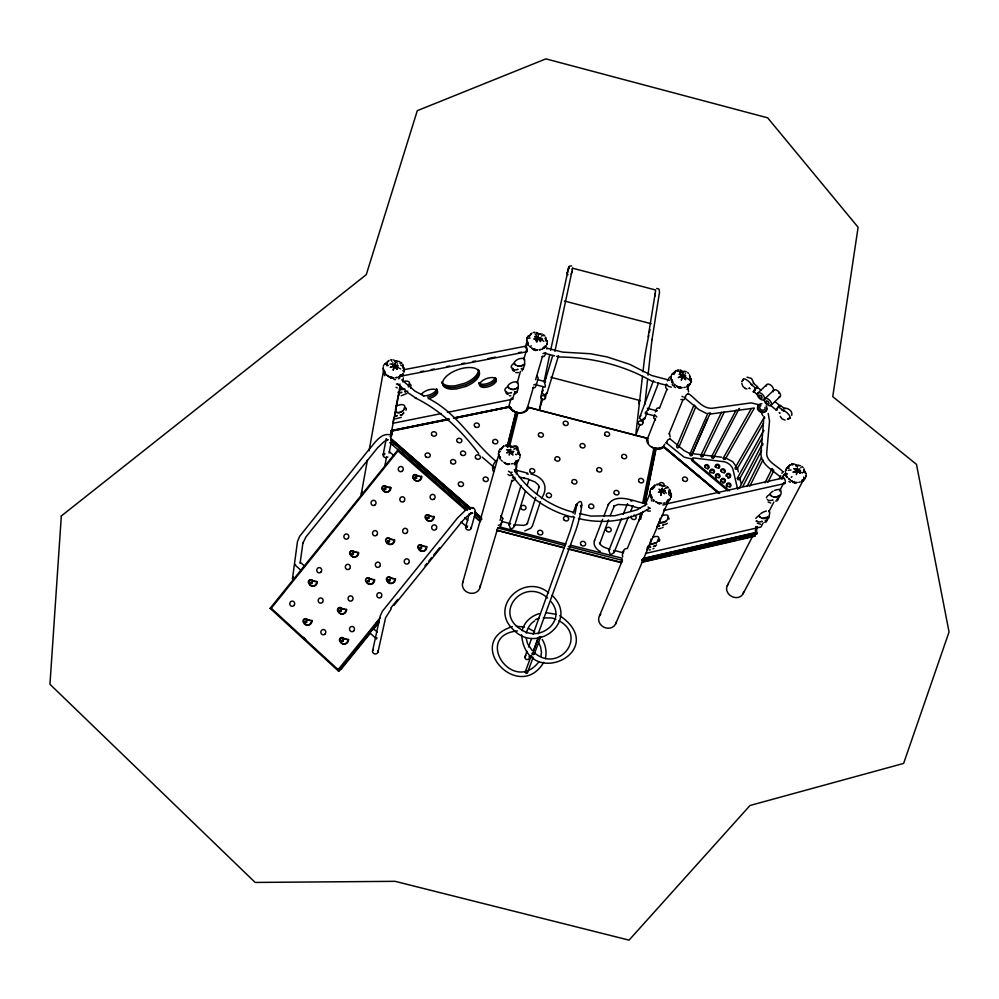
<?xml version="1.0" encoding="UTF-8"?>
<svg xmlns="http://www.w3.org/2000/svg" width="999" height="999" viewBox="0 0 999 999"><rect width="100%" height="100%" fill="white"/><g stroke="black" fill="none" stroke-linecap="round" stroke-linejoin="round"><path stroke-width="1.5" d="M774.575 490.434A6.394 2.473 -22.7 0 1 776.136 489.835L780.207 489.273A8.791 4.408 62.1 0 0 780.581 490.072A12.275 6.968 78.9 0 0 780.931 490.959C782.629 494.742 776.573 500.524 776.76 499.3M776.71 410.027L777.934 407.48L779.994 405.956M763.473 423.314L737.012 469.105L735.389 469.143L735.039 467.919L764.422 416.933M756.106 529.07L756.743 533.916L641.995 560.402M756.156 531.755L756.78 527.01M383.841 371.553L384.066 370.567M403.371 377.922L402.784 381.468M627.497 503.821L627.697 504.745M521.565 634.802C526.898 692.107 611.276 650.836 559.702 615.634M552.672 355.681L544.555 382.667L545.454 386.113M532.954 652.597C529.645 654.145 535.739 656.043 533.941 653.009M791.757 415.359C793.044 410.726 787.499 407.692 784.227 408.204M638.885 403.758L639.685 400.187L638.823 402.959M517.981 387.5C515.322 389.81 510.539 390.821 507.742 386.675L507.804 386.101A6.181 2.897 -20.2 0 1 513.174 382.13L517.37 381.693A8.479 4.845 58.6 0 0 517.719 382.467A11.851 7.755 75.9 0 0 518.069 383.329C518.856 386.813 517.857 392.395 515.109 393.981M654.944 296.079L655.494 291.458A19.218 1.236 -75.2 0 0 655.257 289.897L572.627 268.207L572.202 269.368M524.575 364.16C521.69 366.583 517.12 367.57 514.16 363.299L514.223 362.687A6.281 2.997 -20.4 0 1 519.692 358.629L523.963 358.204A8.629 4.87 58.3 0 0 524.325 358.978A12.063 7.83 75.5 0 0 524.675 359.865L524.575 365.359L522.052 370.916M426.486 519.368A4.421 4.208 -79.5 0 0 434.14 517.657L433.641 516.495L433.578 517.569A4.421 4.221 -79.5 0 1 425.437 518.256L425.212 517.769A2.298 2.185 -79.5 0 1 425.287 516.008L425.586 515.509A2.298 2.185 -79.5 0 1 429.058 515.596L429.97 515.921M388.673 544.105A4.408 4.183 -80.8 0 0 394.655 540.934L394.13 539.797L394.056 540.871A4.421 4.183 -80.8 0 1 385.976 541.533L385.751 541.046A2.285 2.173 -80.8 0 1 385.826 539.298L386.126 538.786A2.285 2.173 -80.8 0 1 389.573 538.886L392.482 539.822M386.763 580.569L387.362 580.531A4.421 4.196 -83.3 0 0 395.454 579.957L394.93 578.858L394.867 579.932A4.433 4.196 -83.3 0 1 386.763 580.569L386.538 580.069A2.298 2.173 -83.3 0 1 386.613 578.309L386.925 577.809A2.298 2.173 -83.3 0 1 390.372 577.922M413.099 478.134L413.673 478.246A4.396 4.183 -76.7 0 0 421.778 477.534L421.266 476.348L421.203 477.422A4.408 4.196 -76.7 0 1 413.099 478.134L412.874 477.647A2.285 2.173 -76.7 0 1 412.949 475.899L413.249 475.399A2.285 2.173 -76.7 0 1 416.708 475.474L417.619 475.824M418.494 547.927L418.718 548.414A4.433 4.208 -81.6 0 0 426.86 547.764L426.348 546.628L426.286 547.702A4.433 4.221 -81.6 0 1 418.144 548.364L417.919 547.864A2.298 2.185 -81.5 0 1 417.994 546.116L418.294 545.604A2.298 2.185 -81.5 0 1 421.765 545.704L424.675 546.64M341.596 643.031A4.421 4.158 -86 0 0 348.451 640.559L348.526 639.485L347.814 640.584A4.433 4.171 -86 0 1 339.772 641.158L339.548 640.659A2.298 2.16 -86 0 1 339.635 638.91L339.935 638.398A2.298 2.16 -86 0 1 343.356 638.548L346.291 639.422M351.81 556.156A4.396 4.146 -81.3 0 0 358.641 553.633L358.092 552.509L358.017 553.583A4.396 4.146 -81.3 0 1 350 554.233L349.775 553.746A2.285 2.148 -81.3 0 1 349.85 551.997L350.162 551.498A2.285 2.148 -81.3 0 1 353.571 551.598L356.493 552.522M373.863 579.745L373.951 580.781A4.421 4.171 -83.1 0 1 365.896 581.406L365.671 580.918A2.298 2.16 -83 0 1 365.746 579.17L366.059 578.658A2.298 2.16 -83 0 1 369.493 578.783L374.637 579.732L374.575 580.806A4.421 4.171 -83.1 0 1 368.606 583.953M383.354 490.384A4.383 4.158 -77.4 0 0 390.921 488.661L390.397 487.487L390.322 488.561A4.396 4.158 -77.4 0 1 382.28 489.273L382.055 488.786A2.273 2.16 -77.4 0 1 382.13 487.037L382.43 486.538A2.273 2.16 -77.4 0 1 385.864 486.613M304.52 623.276A4.396 4.121 -84.5 0 0 312.013 621.653L312.088 620.579L311.351 621.665A4.408 4.121 -84.5 0 1 303.384 622.252L303.172 621.765A2.285 2.135 -84.4 0 1 303.246 620.017L303.559 619.505A2.285 2.135 -84.4 0 1 306.943 619.642L309.89 620.529M309.802 584.34A4.383 4.121 -82.5 0 0 317.282 582.692L316.695 581.605L316.621 582.667A4.396 4.121 -82.5 0 1 308.666 583.291L308.454 582.804A2.273 2.135 -82.5 0 1 308.529 581.056L308.841 580.556A2.273 2.135 -82.5 0 1 312.225 580.681L315.16 581.58M339.66 613.024A4.408 4.146 -84.4 0 0 346.491 610.526L346.553 609.452L345.854 610.526A4.421 4.158 -84.4 0 1 337.824 611.126L337.612 610.639A2.285 2.16 -84.3 0 1 337.687 608.878L337.987 608.379A2.285 2.16 -84.3 0 1 341.408 608.503L344.343 609.402M521.041 485.489L508.991 524.787L510.726 529.22L513.736 527.484L513.936 524.687M531.331 655.307L525.237 672.015L526.098 673.451L527.385 672.914L533.116 657.317M662.237 488.474L661.887 491.033L664.36 493.781M621.515 518.618L608.841 550.536L610.526 554.957L614.048 552.584L628.371 517.02M766.658 520.491L768.993 517.544L769.792 512.499A12.063 6.918 79.3 0 1 769.455 511.638A8.654 4.396 62.4 0 1 769.08 510.839L768.855 510.801M538.386 335.801C536.226 349.425 534.865 336.551 540.272 338.037M797.502 468.519L796.59 473.926M667.869 518.244C667.22 521.965 661.738 524.163 658.753 522.564M501.973 520.866L501.086 524.4L498.239 525.399M658.391 538.873C657.105 547.165 647.564 540.759 646.877 549.675M527.509 672.614L526.885 671.415M493.331 466.283L494.13 468.568M594.542 540.496C592.669 545.129 596.565 549.512 600.349 551.66M642.819 422.989L643.319 418.369M644.842 404.495L647.539 379.832M648.039 375.199L651.897 340.359L659.54 292.008L658.99 289.123L656.693 288.436M508.079 387.362L508.903 388.274M514.51 363.986L515.347 364.91M662.287 488.199L660.851 495.354M642.457 376.398L635.676 435.576L639.997 424.3M642.981 371.89L644.155 361.576A85.902 5.894 -75.2 0 1 647.889 339.76L648.776 335.389M500.661 526.023L502.747 518.356L500.799 515.821M502.734 518.431L502.647 519.093M396.603 415.834L397.377 415.559L394.63 416.296L394.243 418.244M401.198 392.52L401.948 392.332L399.15 393.082L398.638 395.292A12.637 3.571 33.2 0 0 398.589 395.042M400.874 414.985L400.137 415.01L401.848 414.922M647.602 438.336L527.647 407.142M405.507 391.758L404.757 391.783L407.804 391.158M540.971 656.243L541.458 652.297L540.596 646.952L538.286 641.92M660.127 518.269L659.839 519.73M390.996 435.064L391.358 432.742M292.495 578.558L297.465 541.608L299.613 536.401L369.043 449.413C374.363 443.793 380.357 433.054 389.523 434.665M516.021 469.155L514.71 471.116M394.642 416.246L396.203 407.742A12.113 11.451 85.5 0 0 396.241 406.78A8.666 7.617 -64.3 0 0 396.191 405.931L400.736 404.632A6.306 2.985 -18.5 0 1 404.795 406.768L404.57 407.392C404.682 412.162 397.44 413.911 395.504 411.813M300.087 563.349L302.984 542.457L302.897 543.081L306.006 536.863L377.634 447.752L384.39 441.358L387.987 439.672L386.675 439.822L387.712 439.96L385.989 438.836L386.513 439.548M399.163 393.032L400.062 388.449M652.022 339.448L651.96 339.91M650.836 540.209L650.898 539.747A12.338 11.951 67.9 0 0 650.936 539.11M402.659 381.643L405.394 381.106A6.419 3.097 -18.7 0 1 409.515 383.354L408.304 386.95M545.329 658.703C546.928 652.11 545.716 645.229 542.232 639.435M403.683 413.074L401.873 414.922M803.671 472.115L803.87 470.866L806.218 474.088L805.768 473.002M756.78 533.853L756.231 531.543M648.151 336.888L655.269 293.082M788.561 468.169L788.711 467.22L786.375 468.431L790.271 464.747L786.875 468.369M554.895 351.423L572.627 268.207M361.388 493.381L367.432 459.902M369.081 450.774L383.628 370.117M511.163 392.732C513.311 391.67 506.83 394.992 506.381 391.67L505.844 391.508A6.169 2.885 -20.2 0 1 507.405 386.863L507.742 386.675M517.669 369.43C519.855 368.406 513.336 371.84 512.749 368.456L512.212 368.281A6.269 2.985 -20.4 0 1 513.823 363.486L514.16 363.299M515.297 391.908L514.597 391.933L516.808 391.67M521.828 368.619L521.116 368.718L523.351 368.481M646.553 438.411L646.503 438.711A10.415 8.716 21.9 0 0 653.783 448.301L654.932 448.101L643.893 502.809M647.577 438.399L648.451 443.618M383.179 454.557L385.901 440.409M400.075 388.399L400.424 386.551M393.094 421.803L393.681 418.781M395.442 409.727L398.976 391.596M399.313 389.847L399.9 386.875M384.815 465.984L386.588 456.893M390.721 435.664L400.474 385.651M755.132 390.484L755.594 388.087L757.404 386.625L757.167 387.824M389.086 453.096L391.608 440.297M394.23 418.331L394.13 418.394A12.413 3.634 33.3 0 0 394.093 418.144M510.664 449.2L510.102 451.698L512.949 455.107M669.255 491.258L668.993 492.557C670.229 493.431 670.354 491.196 671.453 494.63L669.255 491.258A10.552 5.482 11.5 0 0 668.831 490.821M509.989 406.743L511.013 408.678M649.362 332.467L649.962 329.558M639.073 520.891L640.621 513.336M642.769 502.747L653.858 448.326M641.121 516.446L641.745 513.424M640.684 519.343L641.907 513.286M644.068 502.697L655.132 448.214C657.292 449.925 663.336 449.288 663.536 446.416L718.568 492.519M644.293 502.622L655.332 448.276M644.405 503.371L655.556 448.414M644.705 503.359L655.806 448.626M645.304 501.885L656.056 448.901M672.777 381.231L671.902 382.492M651.523 497.652L651.798 496.341M545.342 398.189A2.31 2.06 11.6 0 0 542.469 395.592A2.31 2.06 11.6 0 0 541.52 399.026A2.31 2.06 11.6 0 0 545.342 398.189L546.266 393.656M567.357 548.838L621.241 562.724L622.252 560.089M540.884 397.028L543.081 386.476M544.03 381.955L549.687 354.832M550.636 350.312L568.756 267.27L568.881 268.731M541.708 398.401L539.198 410.502L542.694 398.988M653.446 380.582L639.447 418.032L641.633 420.242L643.281 420.217L644.78 417.957M679.595 374.363L682.417 376.011L681.393 380.045M658.341 492.232L665.434 490.896L661.887 491.008L660.814 495.254M678.371 377.572C685.676 376.049 682.979 367.944 681.443 380.082M805.981 476.723L806.293 475.362M372.627 650.761L380.107 616.258L382.467 611.151L457.579 517.919L465.434 510.302M767.157 520.267L766.171 522.065L764.747 522.265M377.959 652.122L385.589 617.744L391.183 608.903M645.029 505.756L646.128 502.834M621.84 558.116L570.404 545.192M751.448 408.366L723.226 458.166L723.838 459.503L725.349 459.09L754.345 408.042L752.622 408.141M778.196 498.976L777.16 500.836L775.699 501.073M393.244 370.08L394.942 363.973M574.924 514.16L576.935 504.333L577.21 505.119M737.012 469.093L736.738 467.982M762.736 443.356L762.786 445.054M509.19 455.182L510.576 449.625M543.356 390.234L541.783 392.482L543.931 394.68L545.591 394.667L547.165 392.42M535.152 336.638L537.549 337.912L540.621 341.558C538.786 334.39 526.098 341.695 540.909 338.137M564.36 548.064L497.09 530.319L564.447 547.689M527.31 408.504L526.673 410.614M507.979 446.628L516.57 412.225C520.679 413.961 526.585 411.838 527.622 407.217L538.124 409.952M508.141 446.753L516.745 412.262M508.566 445.616L516.833 412.35L518.431 413.087A10.427 8.766 15.9 0 0 527.597 409.727L528.708 407.767M509.702 445.966L517.919 412.962M507.442 445.429L515.696 412.425L516.57 412.225M507.754 445.454L516.033 412.312M508.016 445.517L516.333 412.237M650.112 491.183L650.436 489.835M508.953 451.773A13.237 6.868 14 0 1 509.977 452.023L507.28 449.912M671.091 497.365L671.453 495.941M506.543 452.897L510.139 451.673L509.415 454.295M671.166 376.348L671.465 375.112M691.158 382.255L691.495 380.956M721.503 412.287L700.736 455.569L701.36 456.993L702.846 456.493L724.425 411.713M650.724 540.796L649.949 543.156M545.729 378.122L546.016 377.048M573.975 517.994L570.292 530.669L533.129 634.128M547.115 348.314L546.928 349.001M654.095 415.184L653.733 418.131L655.569 419.992M465.709 526.923L469.343 513.523M471.116 528.321L475.249 513.361M518.031 387.774L518.181 387.137M508.466 407.704L510.964 398.788M525.499 346.778L527.16 340.834M447.402 412.35L512.624 399.25L514.26 393.394M517.145 383.141L520.429 371.428M523.726 359.715L526.186 350.924M538.449 335.801L537.899 338.224M462.574 582.991L498.476 455.744M516.733 392.257L516.92 391.596M523.276 369.081L523.476 368.394M796.34 474.637L797.402 467.844M393.206 369.98L395.067 363.586M453.558 417.982L510.027 406.543C508.054 409.815 521.078 414.26 514.547 411.451M397.614 365.759L394.305 365.859L397.19 369.305L394.393 365.846L398.201 365.959M390.259 367.395L394.318 365.909L391.708 364.248M702.846 456.493L702.809 455.756M516.296 473.963L517.095 470.529L515.734 468.169M713.423 457.942L738.998 408.978M527.372 407.842L533.466 387.113M535.639 379.707L542.594 356.019M669.63 439.023L668.031 439.71L666.171 442.707L684.09 457.13L692.494 459.165M650.024 547.19L650.761 546.99L647.739 548.289M536.763 383.479L538.199 377.947L536.925 375.699M659.115 526.036L659.677 525.387L656.842 527.097L658.666 522.852M384.528 372.502L384.902 371.278M688.099 393.993L686.488 394.63L684.54 397.777L698.801 409.578L706.318 413.399M654.108 546.316L653.446 546.378L655.044 546.203M480.044 587.474L497.839 527.847M500.062 520.392L512.075 480.144M516.083 466.733L517.857 460.764M497.002 530.706L497.689 528.371M515.209 472.202L516.758 466.683L516.208 464.622M519.63 458.129L520.054 456.718M663.361 525.087L662.662 525.137L665.546 524.213M546.89 344.58L547.277 343.294L546.903 344.593A1.861 1.049 13.9 0 0 546.965 344.368M567.544 270.654L569.193 266.246L571.653 265.896M667.295 487.874L667.22 487.549A13.199 2.398 -49.8 0 0 666.82 487.587M545.279 354.608L543.98 356.506L542.02 356.768M536.063 385.839L534.79 387.674L532.867 387.949M498.563 451.923L498.963 450.599M546.828 393.806L558.566 355.694M514.448 526.198L525.337 491.308M527.147 485.489L528.958 479.682M693.631 405.844L676.56 446.728L677.497 448.002L678.771 447.015M739.035 479.645L738.561 477.797M514.885 478.658L513.548 480.594L511.5 480.881M535.751 497.277L527.285 523.626L527.522 523.026L526.648 524.413L523.701 525.387L514.797 524.812M536.7 494.343L539.048 487.025L538.998 487.687L538.836 485.389L535.102 481.993L529.183 479.645M666.183 384.203L665.646 387.724L667.519 389.622M540.422 501.585L532.467 525.811L530.894 528.134L524.787 530.919M541.396 498.638C549.275 486.763 543.543 476.885 530.844 473.988M756.118 526.473L755.344 531.118L756.805 533.678L642.095 560.152M756.38 526.623L756.056 532.742L642.657 558.878M756.605 526.81L756.355 532.991L642.507 559.24M756.193 529.607L756.917 527.397M526.311 633.141C527.709 627.822 530.219 623.551 534.652 620.916M522.152 630.694C523.963 622.265 531.093 616.058 539.123 613.648M658.316 540.834L658.553 539.647M736.138 410.052L711.513 456.718L712.062 458.116L713.423 457.942M403.871 372.34L404.333 371.004M670.129 436.963L669.517 433.616M688.623 391.858L687.999 388.386M759.864 514.398A6.281 2.385 -22.4 0 0 759.228 515.234L759.04 515.759C761.55 519.705 765.958 519.293 769.405 516.158M766.42 497.802A6.381 2.46 -22.6 0 1 769.617 494.48L770.167 493.743A6.394 2.473 -22.7 0 1 773.101 491.171M769.979 494.293C772.851 498.588 777.247 497.452 780.244 495.017M707.941 413.186L689.847 454.27L690.371 455.719L691.72 455.544M739.01 479.645L737.662 479.445L737.337 478.221L763.736 430.319L763.711 431.118M573.139 513.199L576.236 504.545M383.341 366.283L383.778 365.022M533.478 651.148L538.149 638.086M409.403 384.74L409.115 385.914M524.95 656.917L526.972 651.261M528.508 647.015L531.555 638.523M410.776 388.286L411.076 387.45M404.682 408.129L404.408 409.278M761.762 521.503C763.748 520.442 758.229 523.501 757.13 520.991M538.186 633.828L575.237 531.943C576.51 529.607 588.598 489.485 576.023 505.094M772.702 500.212C774.799 499.675 767.682 501.71 767.282 499.4M765.808 520.516L765.134 520.641L766.633 520.491M533.354 651.148L538.111 638.099M534.353 653.945L540.696 636.65M713.586 457.717L713.598 457.005M539.31 637.35L539.947 636.513L538.998 637.262M614.048 552.584L613.686 550.424M626.972 548.488C623.076 548.101 621.79 554.108 622.689 556.905M780.244 405.919C780.219 403.733 774.15 411.451 776.835 410.152M608.229 504.72C615.709 492.37 633.766 501.311 644.043 503.296M594.318 541.108L602.672 519.268M603.783 516.358L608.466 504.108M655.282 412.038L656.967 408.304L659.415 407.617M645.416 412.487L648.176 409.802L658.353 383.404M525.237 672.015L525.799 671.415M608.553 519.917L599.7 543.893L599.575 542.644L600.886 545.104L603.359 546.915L608.965 549.088M610.227 515.609L614.585 505.519L613.673 506.343L617.869 504.458L627.285 505.019M644.48 419.355L647.09 412.649M667.444 380.919L669.542 377.135M647.527 438.623L655.481 418.406M659.452 408.304L666.832 389.523M571.178 274.113L571.952 271.691M659.377 521.153L658.928 522.24M623.214 514.348L627.185 504.37M779.282 478.509L780.681 475.649M580.719 506.918L581.268 505.519M630.656 511.326L632.954 505.631M656.543 544.842L655.057 546.203M516.221 449.051L516.008 448.389M664.872 444.043L662.387 447.852L657.567 448.876L655.132 448.214M668.968 433.991L683.041 399.525M687.15 389.473L688.91 385.164M621.241 562.724L622.177 560.464M599.512 615.859L621.977 561.401M627.297 548.513L641.483 514.11M646.216 502.647L649.762 494.055M508.991 524.787L510.077 523.701M678.721 447.465L695.766 406.868M738.736 409.852L739.485 408.441M615.471 624.238L668.731 500.362M543.806 662.225C518.943 704.008 462.225 642.469 512.337 626.598M707.442 418.906L691.733 455.532M691.932 454.557L710.077 413.511M390.184 436.788C392.869 435.839 389.535 429.445 392.332 430.956L448.663 419.543M390.509 436.663L391.433 434.652L391.371 430.581M390.734 436.688L391.683 434.627L391.658 430.644M390.996 436.75L391.983 430.781L448.563 419.318M391.271 436.875L392.332 430.956M505.669 445.979L506.206 445.829A13.237 3.621 78.2 0 1 506.53 446.041M674.375 385.664L674.725 385.04M681.98 372.677L683.853 371.378M747.052 486.488L761.5 457.38M749.849 486.138L762.936 459.877M765.022 482.754L772.002 468.806M767.869 482.392L773.476 471.241M727.297 585.589L752.097 537.225M756.33 529.008L757.492 526.735M781.842 479.195L784.677 473.663M679.133 386.725L679.42 387.824L676.398 385.914L679.308 387.774L682.217 387.699L679.507 386.8L678.508 387.724L679.782 386.875M641.52 562.437L754.72 536.276L756.368 532.504M754.72 536.276L756.468 532.892M763.161 522.827L761.013 526.985L645.566 553.434M768.868 511.75L773.875 502.047M779.595 490.959L783.878 482.654M778.021 499.55L778.346 498.913M762.449 443.618L739.46 487.937L740.634 487.375M742.981 486.188L761.6 450.424M743.056 593.768L804.195 478.409M544.555 382.667L545.591 381.718L538.586 379.895M756.83 388.099L757.055 387.088L753.533 391.446L758.341 395.379M454.757 418.319L509.727 406.943L454.682 418.082M512.749 368.456L512.537 368.856A6.256 2.972 -20.4 0 0 514.473 371.266M506.381 391.67L506.168 392.058A6.156 2.872 -20.2 0 0 508.091 394.355M497.902 527.984L565.372 545.641M338.336 608.878L338.636 608.379A2.285 2.148 -84.3 0 1 342.045 608.503M413.524 476.011L413.836 475.512A2.285 2.173 -76.7 0 1 417.282 475.586M395.404 362.55L396.079 361.301L396.915 362.038A10.302 2.41 79 0 1 397.14 362.162M739.335 479.395L761.937 438.511M781.855 473.339L783.029 471.778M667.707 517.47L668.056 516.87A6.494 2.56 -21.4 0 0 664.672 515.009L662.012 515.609M719.692 493.506L663.473 446.428L719.018 493.206M309.215 581.056L309.503 580.581A2.273 2.135 -82.5 0 1 312.887 580.706M383.042 486.638L382.754 487.112A2.273 2.16 -77.4 0 0 382.654 488.886L382.28 489.273M350.512 552.01L350.786 551.548A2.285 2.148 -81.3 0 1 351.211 551.136M340.297 638.848L340.584 638.373A2.298 2.16 -86 0 1 344.006 638.511M802.022 479.932L803.446 480.394L801.573 481.605L803.833 479.383M653.808 500.511L653.721 501.361M652.359 487.849L655.194 484.965L652.447 487.737L653.583 487.512L653.383 488.499C650.274 489.885 653.758 486.401 650.986 488.786M390.372 377.197L390.447 377.922L394.031 377.897L391.246 377.922L388.024 376.061L391.196 377.984L391.833 377.048M700.736 455.569L701.835 455.207M782.454 476.81L781.742 478.221L782.442 477.834M499.338 456.331L500.137 459.041L498.401 453.471L499.875 458.379M505.032 463.074L506.83 464.085L509.815 464.048L507.817 464.635L503.646 462.175M667.594 501.835L668.431 501.148L667.394 500.224M687.512 386.051L689.048 384.852A10.052 3.609 78.5 0 0 688.985 384.103M660.002 503.309L659.565 503.908L655.531 501.498L658.616 503.384M737.337 478.221L738.548 477.784M795.466 482.542L794.292 482.492L797.152 482.492L795.029 483.054L791.233 480.694M623.014 552.172L623.875 551.348M515.921 461.001L516.908 461.913L515.472 461.438M723.226 458.166L725.374 458.566M689.847 454.27L690.709 453.908M398.189 449.4L397.952 450.961L271.266 608.229L270.092 608.366L398.239 449.413L467.47 509.915M270.155 608.366L338.698 671.266L378.708 621.84L338.649 671.266L338.137 669.642L380.332 617.582M375.849 623.626L378.796 619.992M370.292 633.291L341.009 669.405L338.586 669.605M373.214 629.682L379.071 622.452M390.771 608.004L397.602 599.575M424.925 565.871L426.873 563.461M428.833 561.063L431.755 557.442M433.703 555.044L439.56 547.814M394.018 605.382L461.913 521.628L466.708 516.645L472.015 513.086L471.341 513.261M672.889 374.288L675.961 370.679M782.879 476.248L783.84 475.112M544.692 346.428A10.077 3.009 79.1 0 1 544.767 347.202L542.082 349.163L546.191 345.916L543.156 348.364M531.967 333.067L528.808 336.663A10.102 2.96 79.1 0 1 529.07 336.788M673.85 373.314L671.99 374.175L675.961 370.691M530.706 334.016L529.882 335.714M385.439 364.123L388.936 360.502L386.163 363.249L387.45 364.023M540.609 636.887L539.622 637.374M538.723 662.137C512.2 695.117 473.089 635.476 517.457 630.918M536.538 383.991L533.778 384.89M545.791 352.647L542.981 353.546M401.049 375.999L398.713 377.06L401.773 375.724L401.698 375L400.249 375.287L399.975 376.211L403.121 373.701L401.049 375.999L400.262 375.137M609.04 549.987L609.84 549.425M688.598 385.764L690.496 383.579L686.613 386.888L688.623 385.826L687.237 385.389M516.908 461.913L514.535 463.149L517.395 460.864M771.203 405.169L780.182 396.491M516.071 462.599L518.893 459.552L516.858 461.85M764.66 398.963L773.651 390.309M757.679 393.256L766.695 384.627M429.021 518.444L427.609 517.981L429.071 517.42M668.393 501.086L670.391 498.788L668.294 501.148M802.634 481.056L803.346 480.394M650.998 488.786L652.422 487.874M754.557 391.059L753.159 391.908L755.594 388.087L751.173 384.478M685.751 397.103L684.54 397.777M406.73 393.531L401.136 395.791M514.385 464.81L515.609 463.798M523.863 364.672L520.454 366.308L517.619 365.896M517.282 387.999L513.936 389.598L511.138 389.223M398.526 378.858L399.787 377.872M668.368 501.223L666.296 502.447L668.868 500.099A10.577 3.571 77.4 0 0 668.806 499.313M528.558 335.951L527.797 336.513L529.308 335.839M639.747 416.645L640.946 415.771M666.458 523.938L667.344 523.301M754.257 391.146L753.533 391.446M689.497 374.787L689.972 378.621A10.077 2.06 -50.3 0 0 689.76 378.621M668.843 493.094L669.992 492.282L668.568 492.507M666.945 442.37L666.171 442.707M779.52 495.541L775.998 497.165L773.438 496.915M661.65 447.827L663.536 446.416M662.037 447.602L663.598 446.516M663.636 446.69L659.552 448.563M517.719 453.933L518.956 453.084L520.129 455.419L519.842 454.308M655.819 411.089L656.88 410.577M384.478 364.061L387.362 362.987M514.96 477.36L512.412 477.884M708.978 413.049L710.526 413.062M400.124 384.116L398.938 384.652M497.19 460.102C493.718 462.287 491.071 468.156 493.531 471.715M684.34 399.538L680.906 399.55M793.181 472.14L796.902 470.554L800.599 470.442L793.231 472.015M401.311 417.32L395.579 418.843M649.263 508.479C628.596 521.503 601.96 524.338 578.458 518.493M646.927 504.058L637 509.877L614.835 515.746L590.971 516.096L579.545 513.573M662.087 527.797L663.149 527.222M312.125 583.591L310.901 582.979L312.2 582.267M388.623 541.908C390.696 539.535 385.639 540.671 388.424 541.957C386.988 540.359 391.059 539.872 389.223 541.97M652.921 548.926L653.945 548.351M650.649 496.615L649.999 492.732L650.873 497.802M343.231 641.433L341.995 640.809L343.144 639.972M688.498 385.826L687.624 384.99M512.824 474.9L509.902 475.636L507.917 474.45M671.952 382.629L671.803 381.556L672.939 382.992L671.927 380.532A10.065 2.11 -50.3 0 1 672.389 379.907M499.138 457.455L500.249 456.905M678.408 377.447L685.326 375.849M390.896 367.07L394.405 365.884M528.096 344.73L527.31 343.881L528.421 343.394M666.021 504.07L662.824 505.044M656.555 542.682L650.337 544.105M768.443 516.958L762.449 518.331M665.834 521.341L659.527 522.752M402.597 411.064L399.225 412.687L396.241 412.337M535.476 619.655L539.085 618.119M558.204 356.368L556.618 356.381M527.672 338.586L527.31 338.723A1.861 1.049 14.2 0 0 526.71 339.061M632.604 506.018L628.134 505.157M650.374 510.976L648.226 511.188L646.365 509.989M507.342 452.522L510.139 451.673L512.587 454.458M659.153 491.845L661.887 491.033M659.652 448.376L661.875 447.577M773.825 470.229L771.94 469.031M528.796 479.158L519.33 477.097M501.311 448.663L499.6 449.562L501.223 448.701M673.363 373.426L674.15 374.538M526.735 473.863L528.209 474.238M512.175 472.252L510.127 472.365L508.466 471.166M660.926 528.284L658.329 528.871M630.506 500.711L631.98 501.098M404.982 389.048L401.698 389.485L403.946 389.061M652.759 537.125L655.381 536.525A6.381 2.473 -21.2 0 1 658.728 538.299M766.37 511.063L765.072 511.413A6.281 2.385 -22.4 0 0 760.851 513.548M501.848 448.539L500.699 449.625A10.602 2.872 78.3 0 1 500.961 449.787M421.84 476.461L419.018 476.323M390.397 487.487L388.161 487.475M390.996 487.599L385.876 486.638L386.8 486.95M434.215 516.57L431.393 516.471M394.73 539.86L389.585 538.911M416.009 477.047C413.012 476.461 416.496 480.344 416.158 477.21C413.386 477.722 418.169 479.72 416.421 477.047M358.716 552.559L353.584 551.623M426.923 546.678L421.778 545.729M317.357 581.63L312.237 580.694M395.529 578.883L390.384 577.946L393.294 578.833M346.553 609.452L341.421 608.528M312.088 620.579L306.955 619.667M369.155 581.818L368.107 581.093L369.043 580.194M390.022 580.968L388.961 580.244L390.109 579.408M348.526 639.485L343.369 638.561M642.807 558.541L755.719 532.517M642.345 559.577L756.593 533.229M642.207 559.89L756.743 533.478M642.832 561.713L671.528 555.082M674.55 554.395L736.488 540.084M739.51 539.385L754.62 535.901M341.096 611.513L340.047 610.789L341.183 609.964M659.627 489.485L663.86 493.069M663.673 510.514L784.627 483.541M667.095 503.771L783.541 477.909M794.305 481.506L793.293 482.442L794.267 482.492L791.245 480.681M667.444 500.412L668.868 500.099M661.837 490.996L658.94 489.21M682.429 375.986C690.596 385.751 681.343 373.176 679.083 374.213M390.984 430.644L447.527 419.168M390.896 430.844L449.238 418.993M453.496 418.169L509.952 406.581M392.794 423.314L441.333 413.574M798.775 482.305L800.286 482.017M510.089 451.635L513.848 451.623M510.039 451.685L506.78 449.737M663.324 503.159L664.909 502.859M420.529 371.665L423.588 371.079M431.243 369.593L434.303 369.006M446.541 366.633L449.6 366.034M461.838 363.661L464.897 363.074M472.552 361.588L475.611 360.989M487.862 358.616L495.504 357.142M518.456 352.684L521.515 352.098M402.722 375.811L526.748 351.76M682.404 375.936L685.789 376.011M404.67 369.568L525.674 346.203M543.381 347.465L544.767 347.202M385.626 364.198L387.088 363.923M645.104 413.286L646.615 413.461M511.476 463.848L513.099 463.548M683.803 387.512L685.314 387.25M385.339 363.474L387 364.448M394.318 365.909L392.307 364.485M656.88 382.617L658.416 382.829M656.668 484.315L658.204 484.078M649.213 549.987L650.449 549.8M543.269 617.844L552.01 617.981L555.794 619.28M505.544 445.142L507.13 444.905M677.372 370.092L678.833 369.892M390.434 359.902L391.995 359.69M533.404 332.48L534.902 332.292M510.526 451.573L513.324 451.461M751.123 408.516L710.551 414.011M803.233 472.065L805.369 472.577M517.47 453.346L518.893 453.196L518.306 450.087L518.956 454.17M518.518 372.59L515.734 372.602M659.752 448.326L653.846 448.039L651.061 446.453M657.242 448.763L659.977 448.476M516.433 626.311L524.587 627.06M536.913 333.903A10.077 2.735 -50 0 1 537.474 333.891L542.27 334.078M538.786 333.878L540.034 333.803M397.327 361.226L396.103 361.301L399.563 361.513M395.005 361.363L396.029 361.301L396.079 362.687M684.652 371.328L686.138 371.665L681.455 371.503M339.76 641.096L340.409 641.071M512.524 446.428L510.077 446.528M800.549 465.684L795.691 465.447M794.567 464.085L796.715 465.434L799.013 465.322M663.486 485.564L660.801 485.639M303.384 622.252L303.833 621.753A2.285 2.135 -84.4 0 1 303.921 620.004L304.22 619.505A2.285 2.135 -84.4 0 1 307.617 619.642M377.285 632.042L373.014 628.383A2.81 0.662 -47.9 0 0 372.252 628.808M337.824 611.126L338.461 611.063A4.408 4.146 -84.4 0 0 338.948 612.162M538.661 333.953L536.376 332.505L537.724 333.117M659.715 484.265L662.012 485.639L665.883 485.914M534.902 350.025L537.599 349.975L533.978 350.012L533.928 349.288L534.989 349.088L535.676 350.599L531.73 348.164M760.689 524.25L757.292 523.226M747.052 377.16L751.585 378.521L753.908 383.354M679.457 387.749L680.581 387.774L679.382 387.824M308.666 583.229L309.328 583.254M471.391 507.604L470.704 507.579L474.001 508.279L475.499 511.088M472.003 507.629L472.727 507.667M369.505 578.796L372.415 579.695M506.031 463.998L508.191 464.098M400.811 388.986L401.785 389.485L400 388.773M658.741 503.421L661.663 503.371L657.779 503.284M510.839 395.804L509.328 395.691M397.902 392.257L399.2 392.332M389.972 364.011L391.258 364.086M349.987 554.17L350.624 554.22A4.396 4.146 -81.3 0 0 351.099 555.307M499.138 457.417L500.487 457.505M385.976 541.533L386.576 541.595A4.408 4.183 -80.8 0 0 387.774 543.481M545.953 612.649L555.769 614.285M655.356 382.217L653.608 381.568M721.628 457.217L689.298 453.284L684.065 450.574L669.68 438.549M393.881 379.458L395.467 379.682M770.704 503.046L768.131 501.998M398.251 384.702L396.366 383.978M391.221 377.984L392.582 377.922L391.483 376.973M650.349 508.391L647.989 507.03M534.815 350.087L531.743 348.164M403.221 368.631L403.421 367.707L404.47 369.78L403.546 367.707M404.57 407.392L404.857 407.455A6.294 2.972 -18.6 0 1 405.994 410.214M409.278 384.003L409.565 384.066A6.394 3.084 -18.7 0 1 411.039 386.026M788.748 418.294L790.434 417.957L789.447 415.434A5.994 1.848 42.2 0 0 782.941 410.114A2.785 0.862 42.3 0 1 781.73 409.44L783.978 411.276M573.189 512.175C549.2 506.093 527.759 490.447 514.31 469.642M572.102 517.095C547.365 510.889 524.987 494.98 511.051 473.551M400.986 363.137L400.636 363.062A12.912 3.996 -49 0 0 399.8 363.099M514.86 446.765L511.088 446.491L511.85 447.152M545.104 353.359L554.607 355.856M785.039 420.117L781.992 418.793L780.219 416.308M559.14 357.005C591.82 357.255 624.125 365.184 652.534 381.606M568.943 548.838L621.328 562.337M516.67 470.329L527.747 473.189M631.593 506.143L639.847 508.279M501.698 521.428L510.651 523.738M614.585 550.549L623.501 552.847M499.413 526.885L565.871 544.03M568.369 546.416L622.427 560.352L622.19 559.153M550.861 377.272L639.697 400.437M535.851 384.74L545.129 387.187M539.248 410.277L646.078 438.012M564.472 301.024L651.136 323.726M546.316 348.039L562.612 352.11L590.496 353.746L607.28 356.968L629.607 364.285L651.897 375.562L669.367 380.207M657.642 382.954L666.395 385.252M647.277 408.291L657.217 410.889M645.866 413.611L654.407 415.846M671.34 387.162L668.206 386.251L666.745 384.303M741.82 383.391L742.881 386.513L745.516 388.524M545.978 341.021L545.566 337.187L545.804 339.585M745.229 388.436L746.952 388.948M397.227 387.874L396.041 387.312M419.592 476.436L416.708 475.487M470.904 513.036L471.59 513.261M431.955 516.545L429.071 515.621M399.812 375.549L401.123 375.974M543.656 335.664L543.381 335.577A12.612 3.384 -50 0 0 543.044 335.564M534.677 336.501L537.812 338.224M793.805 468.618C803.621 475.936 801.235 473.351 794.355 468.806M759.39 404.832L751.123 402.872L713.81 408.067C702.896 410.065 696.141 398.576 688.174 393.481M683.216 396.928L682.005 396.341M657.342 485.002L657.155 484.94A1.936 0.649 77.6 0 0 656.805 484.927M515.696 412.425L512 410.377L509.577 407.217M656.818 417.02L654.77 414.86M642.744 511.638L643.406 511.888M725.449 457.842L732.766 461.763L737.412 468.194M524.862 478.521L523.876 477.884M508.678 445.104L511.176 446.59M528.571 628.396L534.627 631.705M393.544 359.915L395.966 361.376M681.555 370.691L680.257 370.092L683.141 372.103M423.901 395.854L415.01 391.158L401.76 379.857M674.2 386.825L675.586 387.562M788.873 481.506L790.309 482.267M788.848 468.256L787.549 467.544M541.433 338.324L542.619 339.036M558.903 620.716C588.086 636.425 558.578 673.713 534.365 652.772M429.895 399.238C457.542 413.711 472.677 441.845 495.904 461.238M694.892 405.719L694.255 405.119M512.487 410.077L514.597 411.488M512.362 410.114L514.56 411.688M531.992 656.455L531.381 655.806M796.802 465.509L797.414 466.046M662.062 485.689L662.762 486.276M548.626 592.794C524.1 572.215 488.211 606.868 513.523 629.845C536.688 654.67 579.445 621.078 552.06 595.342M547.552 598.014C523.963 576.51 492.382 612.862 521.69 629.882C540.734 642.707 567.444 619.979 550.649 601.198M753.146 383.067L757.567 386.675M780.381 405.307L784.839 408.953M757.18 387.137L760.788 390.072M775.199 401.848L779.994 405.769M778.446 406.755L784.028 411.326M770.341 405.194L776.348 410.102M767.269 404.745L766.37 404.021A4.52 2.485 45.7 0 1 764.947 402.21M795.566 465.422L796.715 466.371M681.293 371.453L682.404 372.377M783.029 471.865C777.309 465.546 765.496 461.588 766.782 452.097L769.517 421.016L768.194 413.461M780.619 477.285C773.276 470.254 759.615 464.21 761.076 451.923L763.81 418.194M729.457 490.809L692.082 459.565A1.761 1.474 23.7 0 1 693.781 457.942L724.687 461.825A10.952 9.153 25 0 1 732.816 468.868L737.687 489.273M727.846 490.746L691.683 460.489A1.761 1.474 23.7 0 1 693.368 458.866M482.192 457.117L494.38 467.619M663.686 447.265L718.668 493.331M407.617 392.52L416.196 398.326L415.122 397.852C440.859 410.277 461.688 430.881 478.658 453.534M673.938 383.953L675.124 384.94M509.84 446.503L510.976 447.49M518.731 454.145L517.857 453.396L518.181 452.11L519.517 453.871M394.73 361.301L395.816 362.25M529.308 346.203L530.469 347.19M397.59 383.803L406.081 391.183M771.228 495.954L770.366 495.017M760.276 517.395L759.427 516.471M391.496 438.961L469.98 507.504M474.662 511.588L481.68 518.106L474.712 512.025M391.071 438.986L470.067 507.967M390.696 439.061L469.992 508.316M474.662 512.387L480.494 517.482M391.533 440.184L469.93 508.653M474.6 512.737L480.457 517.857M391.271 440.322L469.855 508.966M474.55 513.061L481.58 519.205M391.096 440.472L469.792 509.228M474.5 513.324L481.543 519.48M390.996 440.696L469.73 509.478M474.438 513.586L481.481 519.742M391.233 443.306L393.581 445.367M475.861 517.27L480.556 521.378M389.797 442.582L399.188 450.786M401.548 452.834L432.08 479.52M435.601 482.604L439.123 485.689M442.644 488.761L467.307 510.314M474.35 516.471L480.219 521.603M397.952 450.961L465.509 510.014M652.971 499.4L654.208 500.462M389.323 451.635L394.018 455.744M464.722 517.657L467.819 520.354M461.088 521.915L467.257 527.322A2.81 0.662 -48.8 0 1 467.657 525.961M501.123 460.064L502.31 461.151M385.602 374.038L386.725 375.075M300.287 562.25L304.882 566.421M301.248 570.591L295.504 565.384A2.785 0.787 -47.5 0 1 295.504 564.522M375.636 638.111L369.58 632.617A2.81 0.662 -47.9 0 1 369.655 631.805M303.471 637.35L305.731 639.435M271.266 608.229L338.137 669.642M801.972 466.433L803.159 467.532M687.512 372.39L688.648 373.451M543.618 334.79L544.73 335.851M667.32 486.688L668.506 487.837M516.271 447.54L517.432 448.676M400.899 362.25L402.023 363.336M532.317 650.624L527.534 643.668L526.198 638.286M510.876 408.316L512.612 410.164M512.574 410.364L509.852 406.718M690.184 377.722L691.483 379.745L689.672 377.16M547.34 342.108L546.178 340.047L546.74 340.734M690.122 377.634L689.984 376.386M764.797 418.169L764.372 417.157M783.765 482.867L783.978 483.166A2.885 1.124 77 0 0 785.339 482.342A2.885 1.124 77 0 0 784.402 478.571A2.885 1.124 77 0 0 782.879 478.733M384.69 373.064L383.753 371.603M384.69 373.077L383.853 371.628M761.613 413.561L763.111 415.971M526.111 351.211L526.273 351.473A2.835 0.824 79 0 0 527.185 350.449A2.835 0.824 79 0 0 526.323 346.753A2.835 0.824 79 0 0 525.262 347.14M672.24 384.428L673.064 385.751M651.223 499.75L652.072 501.173M650.749 496.678L651.935 498.351L650.911 495.591A10.552 1.936 -49.8 0 1 651.385 494.955M384.14 374.413L384.902 375.736M527.397 343.868L528.384 345.254L527.16 343.431M671.69 381.468L671.078 377.797L671.74 381.593M402.16 375.224L402.31 375.499A2.885 0.674 79 0 0 403.022 374.887M510.014 406.518L511.051 408.466M425.999 518.281L425.774 517.844A2.298 2.185 -79.5 0 1 425.849 516.096L426.161 515.584A2.298 2.185 -79.5 0 1 429.62 515.684M525.998 347.864L526.598 349.463M512.05 397.702L512.624 399.25M547.052 341.109L547.34 342.108M737.499 468.469L738.336 471.865M739.772 477.859L741.208 483.853M785.751 473.826L786.25 475.999L785.601 472.227M383.728 371.528L383.141 367.757L384.003 372.714M534.64 349.013L534.852 350.05M786.525 477.072L786.375 476.086L787.649 477.647L786.026 475.586L786.463 475A10.24 1.461 -50.2 0 1 787.437 473.751M648.026 408.828L648.176 409.802M391.146 376.898L391.308 377.972M743.281 380.045L743.468 378.946L744.817 378.958A5.957 1.836 42.7 0 1 751.248 384.215A2.772 0.849 42.6 0 0 752.334 385.427M373.251 628.383A2.81 0.662 -47.9 0 1 373.176 629.183M377.934 650.824A2.76 2.51 9.4 0 1 376.498 653.733A2.76 2.51 9.4 0 1 373.064 652.859A2.76 2.51 9.4 0 1 373.314 649.637M376.635 639.023A2.822 0.649 -47.9 0 1 376.998 637.749M293.294 580.294A2.735 2.435 4.3 0 1 293.306 576.848M471.053 527.035A2.797 2.448 14.8 0 1 468.169 530.069A2.797 2.448 14.8 0 1 465.959 526.336M387.849 456.993A2.76 2.373 10.1 0 1 383.953 456.893A2.76 2.373 10.1 0 1 383.866 453.509M384.553 454.807A2.772 0.799 -48.6 0 1 384.852 453.396M383.953 485.951A2.273 2.16 -77.4 0 1 386.463 486.725M351.71 550.849A2.285 2.148 -81.3 0 1 354.208 551.648M366.683 578.683A2.285 2.16 -83 0 1 370.105 578.808M366.995 582.467A4.421 4.171 -83.1 0 1 366.521 581.43M309.116 582.817A2.273 2.135 -82.5 0 1 309.203 581.081M422.34 545.766A2.298 2.185 -81.5 0 0 418.868 545.654L418.581 546.128A2.298 2.185 -81.5 0 0 418.394 546.74M386.725 538.848A2.285 2.173 -80.8 0 1 390.172 538.948M338.137 610.052A2.285 2.148 -84.3 0 1 338.162 609.452M340.197 640.634A2.298 2.16 -86 0 1 340.097 639.447M387.525 577.834A2.298 2.173 -83.3 0 1 390.971 577.946M387.15 580.094A2.298 2.173 -83.3 0 1 387.05 578.908M499.463 451.823A13.237 6.868 14 0 1 500.262 451.61M511.975 452.622A13.237 6.868 14 0 1 512.937 452.984M515.634 454.283A13.237 6.868 14 0 1 516.446 454.77M509.977 452.023A13.249 3.247 -49.2 0 1 510.664 451.411M513.786 449.163A13.249 3.247 -49.2 0 1 514.323 448.876M514.81 448.663A13.249 3.247 -49.2 0 1 515.259 448.501M507.217 446.69A13.237 3.621 78.2 0 1 507.567 447.127M508.978 449.562A13.237 3.621 78.2 0 1 509.315 450.337M498.726 452.072A1.948 1.011 14.1 0 1 499.075 451.96M480.244 585.377A9.016 8.029 15.7 0 1 469.355 593.031A9.016 8.029 15.7 0 1 463.386 581.043M616.183 622.277A9.016 7.967 24.4 0 1 603.658 627.072A9.016 7.967 24.4 0 1 600.774 614.198M652.909 487.987A10.027 8.516 23.3 0 1 654.795 486.65M529.045 656.455A2.285 2.073 20.9 0 1 528.396 659.315A2.285 2.073 20.9 0 1 525.262 658.503A2.285 2.073 20.9 0 1 525.924 655.656M574.612 517.307A2.522 2.173 20.1 0 1 573.026 516.233M568.006 274.688A2.035 1.636 16.5 0 1 567.769 271.79M757.979 396.503A4.508 2.473 45.9 0 0 759.402 398.314L760.301 399.051A4.508 2.473 45.9 0 0 764.385 399.163A4.508 2.473 45.9 0 0 762.487 394.393L761.588 393.656A4.508 2.473 45.9 0 0 758.191 392.857A4.508 2.473 45.9 0 0 757.554 395.554M768.219 405.307A4.52 2.485 45.7 0 0 771.49 404.558A4.52 2.485 45.7 0 0 769.48 400.112L768.581 399.375A4.52 2.485 45.7 0 0 765.172 398.564A4.52 2.485 45.7 0 0 764.522 401.248M778.658 392.894A1.948 1.074 45.6 0 1 778.845 393.306M766.358 386.026A4.495 2.498 45.8 0 1 770.604 385.015L771.503 385.739A4.495 2.498 45.8 0 1 772.689 391.208M778.958 397.053A4.495 2.498 45.6 0 0 780.531 395.092A4.495 2.498 45.6 0 0 778.483 391.433L777.584 390.696A4.495 2.498 45.6 0 0 773.313 391.708M779.382 412.624A2.797 2.085 28.3 0 1 779.882 413.336L779.882 413.336A2.785 2.285 25 0 0 779.37 412.649M766.633 408.716A4.758 3.884 24.8 0 1 760.801 412.25A4.758 3.884 24.8 0 1 758.441 405.594M759.302 404.995A4.758 3.884 24.8 0 1 760.351 404.62M766.108 405.906A4.758 3.884 24.8 0 1 764.497 411.65A4.758 3.884 24.8 0 1 757.991 408.354A4.758 3.884 24.8 0 1 761.875 403.758M764.997 407.367A2.822 2.31 24.8 0 1 763.536 410.114A2.822 2.31 24.8 0 1 760.027 408.641A2.822 2.31 24.8 0 1 760.876 405.631M764.522 399.525A2.797 2.085 39.1 0 1 764.198 398.901M715.321 475.999A2.173 1.823 24.9 0 1 718.293 474.987A2.173 1.823 24.9 0 1 719.03 477.959M716.52 478.159A2.173 1.823 24.9 0 1 715.684 477.447M720.741 470.604A2.16 1.811 25 0 1 723.788 470.179A2.16 1.811 25 0 1 724.287 473.002M710.214 472.877A2.173 1.811 24.6 0 1 711.75 470.129A2.173 1.811 24.6 0 1 713.86 473.014M721.166 482.017A2.173 1.823 25.2 0 1 722.152 479.308A2.173 1.823 25.2 0 1 724.987 481.231A2.173 1.823 25.2 0 1 722.527 482.954M715.097 466.983A2.16 1.811 24.7 0 1 717.557 465.272A2.16 1.811 24.7 0 1 719.105 468.069M729.757 477.572A2.173 1.811 25.3 0 1 728.87 478.022M728.333 478.059A2.173 1.811 25.3 0 1 727.784 477.972M726.036 476.098A2.173 1.811 25.3 0 1 728.483 474.388A2.173 1.811 25.3 0 1 730.044 477.197M726.385 486.138A2.173 1.823 25.5 0 1 728.721 483.928A2.173 1.823 25.5 0 1 730.007 487.125M727.022 487.012A2.173 1.823 25.5 0 1 726.648 486.613M704.869 466.058A2.16 1.811 24.3 0 1 708.029 466.371A2.16 1.811 24.3 0 1 707.692 469.105M674.425 373.114A10.065 5.669 11.3 0 1 675.074 372.939M678.009 370.741A12.587 4.483 78.5 0 1 678.783 371.141M679.582 371.84A12.587 4.483 78.5 0 1 679.982 372.302M680.381 372.827A12.587 4.483 78.5 0 1 680.781 373.414M681.905 375.524A12.587 4.483 78.5 0 1 682.255 376.323A12.587 2.61 -50.3 0 1 682.866 375.774M683.466 375.262A12.587 2.61 -50.3 0 1 684.028 374.812M685.077 374.051A12.587 2.61 -50.3 0 1 685.551 373.751M690.833 381.443A1.848 1.049 11.2 0 1 690.908 382.505M684.153 376.91A12.6 7.08 11.3 0 1 685.052 377.272M685.926 377.659A12.6 7.08 11.3 0 1 686.75 378.072M687.537 378.534A12.6 7.08 11.3 0 1 688.274 379.008M688.948 379.52A12.6 7.08 11.3 0 1 690.621 381.143M670.841 377.51A1.848 1.049 11.5 0 1 670.804 376.96M677.285 371.253A1.848 0.662 78.6 0 1 677.821 370.691M403.596 412.724A6.281 2.96 -18.5 0 1 403.284 413.598M527.559 342.844A10.077 2.735 -50 0 1 528.009 342.207M530.669 346.528A12.612 3.384 -50 0 1 531.231 345.741M535.726 340.459A12.612 3.384 -50 0 1 536.401 339.797M541.308 336.089A12.612 3.384 -50 0 1 542.257 335.701M535.027 333.803A12.612 3.734 79.1 0 1 535.377 334.166M535.726 334.615A12.612 3.734 79.1 0 1 536.076 335.127M536.413 335.701A12.612 3.734 79.1 0 1 536.763 336.338M545.017 338.673A10.077 5.707 14.1 0 1 545.442 339.136M528.446 338.349A12.612 7.118 14.1 0 1 530.107 338.024M538.698 338.861A12.612 7.118 14.1 0 1 539.635 339.173M540.559 339.535A12.612 7.118 14.1 0 1 542.307 340.359M543.119 340.809A12.612 7.118 14.1 0 1 543.881 341.308M391.608 360.964A12.9 2.985 79 0 1 391.895 361.276M392.794 362.674A12.9 2.985 79 0 1 393.094 363.274M393.993 365.422A12.9 2.985 79 0 1 394.28 366.246A12.912 3.996 -49 0 1 394.992 365.684M397.003 364.285A12.912 3.996 -49 0 1 397.627 363.936M400.587 364.935A10.327 5.582 16.3 0 1 401.76 365.784M386.613 365.646A12.937 6.956 16.3 0 1 388.399 365.509M396.241 366.845A12.937 6.956 16.3 0 1 397.19 367.207M398.126 367.607A12.937 6.956 16.3 0 1 399.013 368.044M399.875 368.506A12.937 6.956 16.3 0 1 400.686 369.006M402.809 370.629A12.937 6.956 16.3 0 1 403.409 371.203M495.754 378.134A8.816 4.171 -19.9 0 1 495.117 380.544L493.993 381.83A8.816 4.171 -19.9 0 1 484.09 385.826A8.816 4.171 -19.9 0 1 479.07 382.567M478.346 369.568A19.331 9.266 -19.5 0 1 465.259 384.84L455.769 387.375L451.336 387.6A19.331 9.266 -19.5 0 1 441.995 381.755M421.253 394.518A8.904 4.246 -19 0 1 431.63 389.223A8.904 4.246 -19 0 1 437.537 392.819A8.904 4.246 -19 0 1 428.184 398.751M436.488 388.723A8.904 4.246 -19 0 1 427.634 397.152M495.142 377.709A8.804 4.183 -19.9 0 1 494.542 378.971L493.419 380.257A8.804 4.183 -19.9 0 1 479.033 383.092M478.371 370.329A19.318 9.266 -19.5 0 1 464.697 383.254L455.207 385.789L450.774 386.014A19.318 9.266 -19.5 0 1 442.107 382.48M436.538 389.248A8.904 4.246 -19 0 1 422.989 395.779M664.273 509.115A2.935 0.987 77.3 0 1 663.923 510.427M755.831 518.419A6.269 2.373 -22.4 0 1 758.691 515.934M756.193 521.428A6.244 2.36 -22.4 0 1 756.443 520.691M658.641 538.911A6.369 2.46 -21.2 0 1 659.128 541.358M803.621 477.06A10.252 4.083 77 0 1 803.795 478.621M805.606 475.861A1.898 1.011 9.1 0 1 805.606 476.873M792.794 464.997A12.837 5.082 77.1 0 0 792.344 464.797L792.132 464.722A1.886 0.749 77.2 0 0 791.583 464.922M795.916 468.469A12.837 5.082 77.1 0 1 796.328 469.205M791.295 477.41A12.812 1.798 -50.2 0 1 791.932 476.623M795.866 472.14A12.812 1.798 -50.2 0 1 796.503 471.478M797.702 470.267A12.812 1.798 -50.2 0 1 798.276 469.73M798.825 469.23A12.812 1.798 -50.2 0 1 799.337 468.781M800.649 467.782A12.812 1.798 -50.2 0 1 800.998 467.557M785.189 471.278A1.898 1.011 9.4 0 1 785.676 470.879M799.937 471.79A12.887 6.843 9.3 0 1 800.811 472.165M801.635 472.589A12.887 6.843 9.3 0 1 802.409 473.026M788.223 470.279A12.887 6.843 9.3 0 1 791.083 470.067M667.956 517.507A6.481 2.547 -21.4 0 1 668.918 519.23M659.665 490.884A13.224 6.831 11.5 0 1 660.701 491.096M662.712 491.62A13.224 6.831 11.5 0 1 663.698 491.933M665.559 492.682A13.224 6.831 11.5 0 1 666.433 493.106M668.756 494.542A13.224 6.831 11.5 0 1 669.405 495.067M670.004 495.604A13.224 6.831 11.5 0 1 670.516 496.166M651.96 488.811A10.589 3.521 77.5 0 1 652.272 488.986M670.766 496.453A1.948 1.011 11.4 0 1 670.853 497.49M649.8 492.257A1.948 1.011 11.6 0 1 649.912 491.496M662.999 490.159A13.199 2.398 -49.8 0 1 665.222 488.411M665.684 488.111A13.199 2.398 -49.8 0 1 666.483 487.699M545.267 346.079A9.565 7.88 16 0 1 543.893 347.689M388.961 376.536A9.803 8.204 10.5 0 1 386.9 375.149M385.314 373.376A9.803 8.204 10.5 0 1 384.29 371.353M361.114 495.392A8.904 7.742 9.3 0 1 362.237 491.533M743.668 591.858A8.879 7.617 28.8 0 1 731.718 596.49A8.879 7.617 28.8 0 1 728.471 583.965M659.303 485.302A2.597 2.198 23.1 0 1 661.775 482.554A2.597 2.198 23.1 0 1 663.985 485.964M634.04 515.034A2.622 2.248 22.7 0 1 636.076 518.106A2.622 2.248 22.7 0 1 632.704 519.318A2.622 2.248 22.7 0 1 631.268 516.046M513.136 446.89A2.597 2.21 16.2 0 1 517.145 446.541A2.597 2.21 16.2 0 1 516.833 450.049M742.007 381.593L743.219 379.37L742.007 381.593M419.755 547.802C420.966 550.911 421.978 545.317 419.755 547.802M420.329 547.852C421.541 550.961 422.552 545.367 420.329 547.852M427.048 517.694C428.271 520.791 429.27 515.209 427.048 517.694M385.452 488.761C384.153 491.508 383.079 486.65 385.776 488.299C386.526 491.695 382.979 487.437 385.452 488.761M388.374 580.007C389.573 583.116 390.584 577.534 388.374 580.007M341.371 640.609C342.545 643.731 343.581 638.161 341.371 640.609M351.586 553.671C352.772 556.755 353.783 551.211 351.586 553.671M352.222 553.721C353.409 556.805 354.42 551.261 352.222 553.721M367.495 580.856C368.681 583.953 369.705 578.396 367.495 580.856M304.97 621.703C306.131 624.8 307.155 619.268 304.97 621.703M305.632 621.69C306.805 624.787 307.829 619.255 305.632 621.69M310.252 582.742C311.413 585.814 312.437 580.294 310.252 582.742M339.423 610.576C340.597 613.686 341.621 608.129 339.423 610.576M61.326 515.959L49.95 684.265L255.157 882.442L395.08 881.33L629.058 940.134L750.024 805.481L903.62 763.423L949.05 631.992L916.483 464.373L832.754 396.64L858.104 227.26L767.644 117.82L545.916 58.866L417.295 110.677L366.271 274.663L61.326 515.959M785.926 469.43L785.664 470.729L785.913 469.43M527.185 337.437L526.81 338.661L527.197 337.437M749.175 388.224L749.15 388.274A2.76 2.273 23.6 0 1 750.012 388.648A2.785 2.073 27.3 0 0 749.175 388.224M787.512 419.255L790.434 417.957L787.499 419.28M501.198 448.626L504.033 445.779L501.248 448.551M581.605 505.057L580.894 506.031L581.605 505.057M805.344 478.109L803.321 480.394L805.344 478.109M495.691 382.118L494.567 383.404A8.816 4.171 -19.9 0 1 480.457 386.501A8.816 4.171 -19.9 0 1 487.737 378.171A8.816 4.171 -19.9 0 1 495.691 382.118M804.657 471.815L804.033 468.906L804.607 471.79M403.484 367.632L402.859 364.71L403.509 367.669M465.834 386.426L456.331 388.961L451.898 389.198A19.343 9.253 -19.5 0 1 447.902 375.037A19.343 9.253 -19.5 0 1 477.023 369.243A19.343 9.253 -19.5 0 1 465.834 386.426M540.721 349.5L539.185 349.775L540.721 349.513M397.252 377.422L395.666 377.709L397.265 377.435M793.144 463.898L791.683 464.123L793.144 463.898M472.315 513.286L470.654 513.224L472.315 513.286M761.163 395.941L760.763 395.616A1.948 1.074 45.9 0 0 759.003 395.567A1.948 1.074 45.9 0 0 759.827 397.639L760.214 397.952A1.948 1.074 45.9 0 0 761.975 398.002A1.948 1.074 45.9 0 0 761.163 395.941M768.144 401.66L767.756 401.336A1.948 1.074 45.7 0 0 765.983 401.273A1.948 1.074 45.7 0 0 766.807 403.346L767.195 403.658A1.948 1.074 45.7 0 0 768.968 403.721A1.948 1.074 45.7 0 0 768.144 401.66M789.947 479.682L788.723 478.646L789.934 479.695M669.904 490.846L669.405 489.248L669.992 492.22L669.904 490.921M527.285 343.781L526.673 340.097L527.285 343.781M379.695 566.458A2.635 2.498 -82.2 0 0 378.271 562.162A2.635 2.498 -82.2 0 0 375.449 565.671A2.635 2.498 -82.2 0 0 379.695 566.458M436.138 529.195A2.647 2.522 -80.3 0 0 434.69 524.9A2.647 2.522 -80.3 0 0 431.83 528.434A2.647 2.522 -80.3 0 0 436.138 529.195M407.068 532.617A2.647 2.51 -80.3 0 0 405.631 528.334A2.647 2.51 -80.3 0 0 402.784 531.843A2.647 2.51 -80.3 0 0 407.068 532.617M434.016 499.15A2.647 2.522 -78.1 0 0 433.691 494.605A2.647 2.522 -78.1 0 0 430.082 497.252A2.647 2.522 -78.1 0 0 434.016 499.15M402.172 471.228A2.622 2.498 -76.2 0 0 401.848 466.708A2.622 2.498 -76.2 0 0 398.264 469.355A2.622 2.498 -76.2 0 0 402.172 471.228M374.912 505.032A2.622 2.485 -78.4 0 0 374.6 500.511A2.622 2.485 -78.4 0 0 371.029 503.146A2.622 2.485 -78.4 0 0 374.912 505.032M353.883 630.769A2.647 2.498 -85.6 0 0 352.472 626.46A2.647 2.498 -85.6 0 0 349.65 629.944A2.647 2.498 -85.6 0 0 353.883 630.769M403.733 501.535A2.635 2.498 -78.2 0 0 403.409 497.002A2.635 2.498 -78.2 0 0 399.825 499.65A2.635 2.498 -78.2 0 0 403.733 501.535M321.116 571.89A2.622 2.46 -81.9 0 0 319.717 567.619A2.622 2.46 -81.9 0 0 316.908 571.103A2.622 2.46 -81.9 0 0 321.116 571.89M294.081 605.406A2.622 2.46 -83.4 0 0 292.695 601.136A2.622 2.46 -83.4 0 0 289.91 604.607A2.622 2.46 -83.4 0 0 294.081 605.406M349.687 568.618A2.635 2.485 -82 0 0 348.276 564.335A2.635 2.485 -82 0 0 345.454 567.832A2.635 2.485 -82 0 0 349.687 568.618M348.214 538.274A2.622 2.473 -80.3 0 0 346.815 534.015A2.622 2.473 -80.3 0 0 344.006 537.499A2.622 2.473 -80.3 0 0 348.214 538.274M408.641 563.149A2.647 2.51 -82.4 0 0 407.205 558.853A2.647 2.51 -82.4 0 0 404.358 562.362A2.647 2.51 -82.4 0 0 408.641 563.149M352.41 600.212A2.635 2.485 -83.9 0 0 350.999 595.904A2.635 2.485 -83.9 0 0 348.176 599.4A2.635 2.485 -83.9 0 0 352.41 600.212M376.91 534.89A2.635 2.485 -80.3 0 0 375.499 530.619A2.635 2.485 -80.3 0 0 372.664 534.115A2.635 2.485 -80.3 0 0 376.91 534.89M322.527 602.247A2.635 2.473 -83.6 0 0 321.129 597.964A2.635 2.473 -83.6 0 0 318.319 601.448A2.635 2.473 -83.6 0 0 322.527 602.247M325.199 633.853A2.635 2.473 -85.3 0 0 323.801 629.557A2.635 2.473 -85.3 0 0 320.979 633.041A2.635 2.473 -85.3 0 0 325.199 633.853M381.231 597.015A2.647 2.51 -84.1 0 0 379.795 592.694A2.647 2.51 -84.1 0 0 376.96 596.203A2.647 2.51 -84.1 0 0 381.231 597.015M638.885 424.363A2.298 2.048 6.5 0 0 642.732 423.526A2.298 2.048 6.5 0 0 639.909 420.954A2.298 2.048 6.5 0 0 638.885 424.363M716.108 476.523A2.173 1.823 24.9 0 0 719.755 476.66A2.173 1.823 24.9 0 0 717.644 473.763A2.173 1.823 24.9 0 0 716.108 476.523M726.847 476.136A2.173 1.811 25.3 0 0 730.481 476.273A2.173 1.811 25.3 0 0 728.358 473.376A2.173 1.811 25.3 0 0 726.847 476.136M727.085 485.689A2.173 1.823 25.5 0 0 730.731 485.826A2.173 1.823 25.5 0 0 728.608 482.917A2.173 1.823 25.5 0 0 727.085 485.689M710.639 471.953A2.173 1.811 24.6 0 0 714.273 472.09A2.173 1.811 24.6 0 0 712.175 469.193A2.173 1.811 24.6 0 0 710.639 471.953M705.169 467.382A2.16 1.811 24.3 0 0 708.815 467.52A2.16 1.811 24.3 0 0 706.705 464.635A2.16 1.811 24.3 0 0 705.169 467.382M715.896 467.008A2.16 1.811 24.7 0 0 719.53 467.145A2.16 1.811 24.7 0 0 717.432 464.26A2.16 1.811 24.7 0 0 715.896 467.008M721.365 471.565A2.173 1.811 25 0 0 724.999 471.703A2.173 1.811 25 0 0 722.889 468.818A2.173 1.811 25 0 0 721.365 471.565M721.59 481.106A2.173 1.823 25.2 0 0 725.237 481.243A2.173 1.823 25.2 0 0 723.114 478.346A2.173 1.823 25.2 0 0 721.59 481.106M682.954 480.294A2.585 2.173 23.8 0 0 687.3 480.407A2.585 2.173 23.8 0 0 684.752 476.985A2.585 2.173 23.8 0 0 682.954 480.294M461.326 454.832A2.61 2.235 13.9 0 0 465.609 453.946A2.61 2.235 13.9 0 0 462.312 451.086A2.61 2.235 13.9 0 0 461.326 454.832M475.661 458.154A2.61 2.235 14.6 0 0 480.144 458.279A2.61 2.235 14.6 0 0 477.722 454.82A2.61 2.235 14.6 0 0 475.661 458.154M483.516 480.407A2.622 2.26 15.2 0 0 488.012 480.519A2.622 2.26 15.2 0 0 485.576 477.023A2.622 2.26 15.2 0 0 483.516 480.407M451.373 463.386A2.622 2.26 13.4 0 0 455.681 462.475A2.622 2.26 13.4 0 0 452.372 459.602A2.622 2.26 13.4 0 0 451.373 463.386M457.542 442.045A2.61 2.223 13.6 0 0 461.813 441.158A2.61 2.223 13.6 0 0 458.529 438.324A2.61 2.223 13.6 0 0 457.542 442.045M432.217 435.489A2.61 2.223 12.4 0 0 436.513 434.602A2.61 2.223 12.4 0 0 433.241 431.768A2.61 2.223 12.4 0 0 432.217 435.489M475.049 426.735A2.585 2.198 14.3 0 0 479.295 425.861A2.585 2.198 14.3 0 0 476.011 423.052A2.585 2.198 14.3 0 0 475.049 426.735M459.115 485.739A2.635 2.285 14 0 0 463.449 484.815A2.635 2.285 14 0 0 460.114 481.918A2.635 2.285 14 0 0 459.115 485.739M425.886 456.793A2.622 2.26 12.2 0 0 430.207 455.894A2.622 2.26 12.2 0 0 426.91 453.022A2.622 2.26 12.2 0 0 425.886 456.793M493.119 442.707A2.597 2.21 15.3 0 0 497.564 442.832A2.597 2.21 15.3 0 0 495.154 439.41A2.597 2.21 15.3 0 0 493.119 442.707M572.277 482.854A2.61 2.235 19.4 0 0 576.71 482.967A2.61 2.235 19.4 0 0 574.225 479.495A2.61 2.235 19.4 0 0 572.277 482.854M538.024 533.741A2.66 2.31 18.7 0 0 542.544 533.828A2.66 2.31 18.7 0 0 540.047 530.257A2.66 2.31 18.7 0 0 538.024 533.741M639.023 481.73A2.597 2.198 22.2 0 0 643.418 481.843A2.597 2.198 22.2 0 0 640.896 478.396A2.597 2.198 22.2 0 0 639.023 481.73M580.918 544.792A2.66 2.31 21.1 0 0 585.426 544.892A2.66 2.31 21.1 0 0 582.892 541.308A2.66 2.31 21.1 0 0 580.918 544.792M597.177 470.879A2.597 2.21 20.3 0 0 601.573 470.991A2.597 2.21 20.3 0 0 599.088 467.557A2.597 2.21 20.3 0 0 597.177 470.879M589.135 507.417A2.622 2.26 20.6 0 0 593.593 507.517A2.622 2.26 20.6 0 0 591.083 504.008A2.622 2.26 20.6 0 0 589.135 507.417M521.228 508.728A2.635 2.285 17.4 0 0 525.749 508.841A2.635 2.285 17.4 0 0 523.276 505.307A2.635 2.285 17.4 0 0 521.228 508.728M605.032 435.152A2.56 2.16 19.9 0 0 609.378 435.289A2.56 2.16 19.9 0 0 606.905 431.905A2.56 2.16 19.9 0 0 605.032 435.152M563.586 424.388A2.56 2.16 18.1 0 0 567.956 424.525A2.56 2.16 18.1 0 0 565.509 421.153A2.56 2.16 18.1 0 0 563.586 424.388M580.456 446.803A2.572 2.185 19.1 0 0 584.84 446.915A2.572 2.185 19.1 0 0 582.367 443.519A2.572 2.185 19.1 0 0 580.456 446.803M546.74 496.453A2.622 2.26 18.5 0 0 551.211 496.565A2.622 2.26 18.5 0 0 548.726 493.056A2.622 2.26 18.5 0 0 546.74 496.453M530.094 471.94A2.61 2.235 17.3 0 0 534.552 472.052A2.61 2.235 17.3 0 0 532.092 468.593A2.61 2.235 17.3 0 0 530.094 471.94M606.505 530.756A2.635 2.273 21.9 0 0 610.988 530.844A2.635 2.273 21.9 0 0 608.441 527.297A2.635 2.273 21.9 0 0 606.505 530.756M622.09 457.604A2.572 2.173 21 0 0 626.46 457.717A2.572 2.173 21 0 0 623.963 454.32A2.572 2.173 21 0 0 622.09 457.604M555.257 460.015A2.597 2.21 18.3 0 0 559.677 460.139A2.597 2.21 18.3 0 0 557.217 456.705A2.597 2.21 18.3 0 0 555.257 460.015M538.748 435.976A2.585 2.185 17.2 0 0 543.156 436.101A2.585 2.185 17.2 0 0 540.721 432.704A2.585 2.185 17.2 0 0 538.748 435.976M563.898 519.755A2.635 2.285 19.7 0 0 568.394 519.842A2.635 2.285 19.7 0 0 565.884 516.308A2.635 2.285 19.7 0 0 563.898 519.755M614.385 493.756A2.61 2.223 21.4 0 0 618.806 493.868A2.61 2.223 21.4 0 0 616.296 490.397A2.61 2.223 21.4 0 0 614.385 493.756"/></g></svg>
